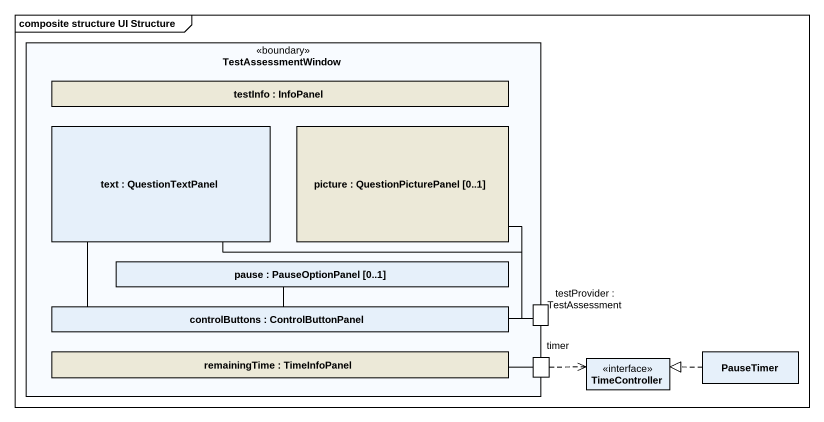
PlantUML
@startuml
mainframe composite structure UI Structure
allowmixing
hide circle
hide empty members
rectangle TestAssessmentWindow <<boundary>> {
  rectangle "testInfo : InfoPanel" as testInfo #ECE9D8
  rectangle "text : QuestionTextPanel" as text
  rectangle "picture : QuestionPicturePanel [0..1]" as picture #ECE9D8
  rectangle "pause : PauseOptionPanel [0..1]" as pause
  rectangle "controlButtons : ControlButtonPanel" as controlButtons
  port "testProvider : TestAssessment" as testProvider_TestAssessment
  rectangle "remainingTime : TimeInfoPanel" as remainingTime #ECE9D8
  port timer
}
interface TimeController
class PauseTimer
controlButtons -up- text
controlButtons -up- pause
controlButtons -right- testProvider_TestAssessment
testProvider_TestAssessment -left- text
testProvider_TestAssessment -up- picture
timer -left- remainingTime
timer .right.> TimeController
PauseTimer .left.|> TimeController
@enduml
